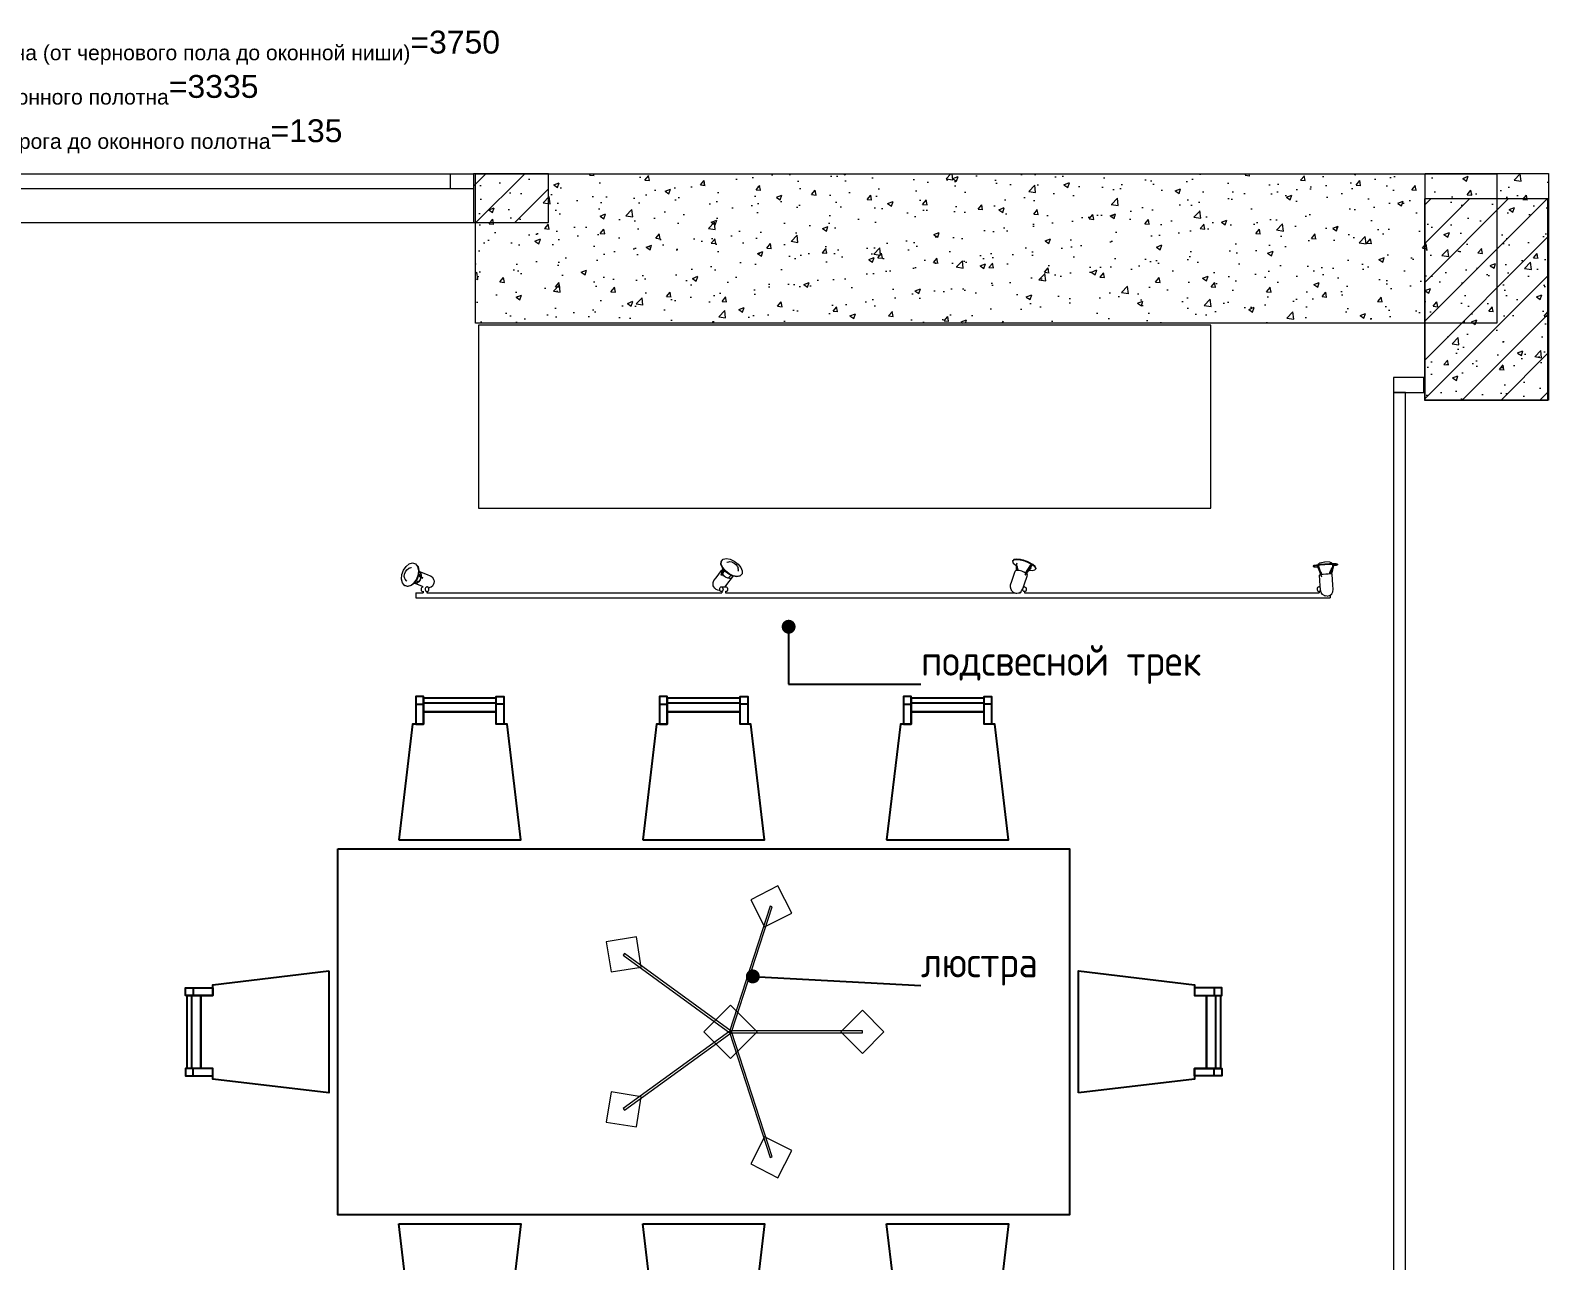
# Model space of a CAD drawing. Header units: millimetres. Extents: x 2336463 to 2579121, y 595385 to 778077.
# Drawn here: x 2381068 to 2386049, y 713875 to 717912 of the extents above; entities that cross this region are included whole.
import ezdxf

# ---------------------------------------------------------------- set-up
doc = ezdxf.new("R2010")
doc.units = ezdxf.units.MM
doc.header["$MEASUREMENT"] = 0
doc.layers.add('1 Планировка', color=7, linetype='Continuous')
doc.layers.add('сит план', color=7, linetype='Continuous')
for name, color, linetype, lineweight in [('1 Планировка_Ном._пера__1', 7, 'Continuous', 13), ('MEP - Электрооборудование.ЭО_Ном._пера__1', 7, 'Continuous', 13), ('MEP - Электрооборудование.ЭО_Ном._пера__101', 252, 'Continuous', 5), ('Двери ARCHICAD_Ном._пера__1', 7, 'Continuous', 13), ('Окна ARCHICAD_Ном._пера__1', 7, 'Continuous', 13), ('сит план_Ном._пера__1', 7, 'Continuous', 13)]:
    doc.layers.add(name, color=color, linetype=linetype, lineweight=lineweight)
for name, color, linetype, lineweight, true_color in [('MEP - Электрооборудование.ЭО_Ном._пера__58', 7, 'Continuous', 5, 0xdf0000), ('Интерьер - Мебель_Ном._пера__62', 7, 'Continuous', 25, 0xaaaaaa), ('сит план_Ном._пера__87', 7, 'Continuous', 20, 0x6a6a6a)]:
    doc.layers.add(name, color=color, linetype=linetype, lineweight=lineweight, true_color=true_color)
doc.styles.add('СГЕНЕРИР_СТИЛЬ_1', font='arial.ttf')
doc.styles.add('СГЕНЕРИР_СТИЛЬ_3', font='isocp.shx')
doc.dimstyles.new('СГЕНЕРИР_СТИЛЬ__11', dxfattribs={"dimtxt": 0.18, "dimasz": 91.2, "dimexe": 0.18, "dimexo": 0.0625, "dimgap": 0, "dimtad": 0, "dimtih": 1, "dimtoh": 1, "dimdec": 4, "dimzin": 0, "dimdsep": 46, "dimcen": 0.09, "dimadec": 0, "dimazin": 0, "dimtfac": 1, "dimtdec": 4, "dimtmove": 0, "dimatfit": 3, "dimldrblk": 'ARROWHEAD_11', "dimfxl": 0, "dimtolj": 1, "dimtzin": 0, "dimarcsym": 0})
pattern_1 = [(45, (2086872.015, 585813.69), (-63.639609, 63.639609), [])]
pattern_2 = [(50, (2086872.01, 585813.69), (-182.18467, 15.939086), [19.05, -209.55]), (355, (2086872.01, 585813.69), (-35.24342, 191.05685), [15.24, -167.64058]), (100.451445, (2086887.2, 585812.36), (146.94125, 175.11775), [16.19001, -178.09024]), (46.1842, (2086872.01, 585864.49), (-271.07904, 42.04233), [28.575, -314.325]), (96.63556, (2086894.6, 585860.98), (237.40413, 247.42612), [24.28502, -267.1356]), (351.18415, (2086872.01, 585864.49), (237.40413, 247.42612), [22.85997, -251.45973]), (21, (2086897.41, 585851.79), (-151.61439, 102.2652), [19.05, -209.55]), (326, (2086897.41, 585851.79), (61.80203, 184.18797), [15.24, -167.64]), (71.451445, (2086910.05, 585843.26), (213.41642, 81.92277), [16.19001, -178.08994]), (37.5, (2086872.015, 585813.686), (3.088603, 84.555039), [0, -165.608, 0, -170.18, 0, -168.275]), (7.5, (2086872.015, 585813.69), (66.819663, 100.180575), [0, -97.028, 0, -161.798, 0, -64.135]), (327.5, (2086815.37, 585813.686), (-135.590595, 5.728744), [0, -63.5, 0, -198.12, 0, -262.89]), (317.5, (2086789.97, 585813.69), (148.12918, 25.42649), [0, -82.55, 0, -131.572, 0, -186.69])]

# ---------------------------------------------------------------- blocks, each defined once
blk = doc.blocks.new('Перекрытие_227', base_point=(2382538.4, 716943.9))
at = {"layer": '1 Планировка_Ном._пера__1', "color": 7, "linetype": 'Continuous', "lineweight": 13, "flags": 128}
blk.add_lwpolyline([(2382538.4, 716943.9), (2382538.4, 716344.2), (2384941.1, 716344.2), (2384941.1, 716943.9)], close=True, dxfattribs=at)
blk = doc.blocks.new('Окно 25_13')
at = {"layer": 'Окна ARCHICAD_Ном._пера__1', "color": 7, "linetype": 'Continuous', "lineweight": 13}
for p, q in [((-827.5, 0), (827.5, 0)), ((-827.5, 0), (-752.5, 0)), ((-827.5, 0), (-827.5, -50)), ((-827.5, 0), (-827.5, -50)), ((-752.5, 0), (-752.5, -50)), ((-752.5, 0), (752.5, 0)), ((752.5, -50), (752.5, 0)), ((752.5, 0), (827.5, 0)), ((827.5, 0), (827.5, -50)), ((827.5, 0), (827.5, -50)), ((-752.5, -50), (-827.5, -50)), ((-827.5, -50), (-827.5, -160)), ((752.5, -50), (-752.5, -50)), ((827.5, -50), (752.5, -50)), ((827.5, -50), (827.5, -160)), ((-827.5, -160), (827.5, -160))]:
    blk.add_line(p, q, dxfattribs=at)
blk = doc.blocks.new('Стена_1072', base_point=(2382768, 717281.3))
at = {"layer": 'сит план_Ном._пера__87', "linetype": 'Continuous', "lineweight": 20, "true_color": 0x6a6a6a}
h = blk.add_hatch(dxfattribs=at)
h.set_pattern_fill('Блоки_Бетонные_Эффективные', color=251, style=0, pattern_type=2)
h.set_pattern_definition(pattern_1)
h.paths.add_polyline_path([(2380799.8, 717441.3), (2380799.8, 717281.3), (2380866.8, 717281.3), (2380866.8, 717441.3)])
h = blk.add_hatch(dxfattribs=at)
h.set_pattern_fill('Блоки_Бетонные_Эффективные', color=251, style=0, pattern_type=2)
h.set_pattern_definition(pattern_1)
h.paths.add_polyline_path([(2382768, 717441.3), (2382521.8, 717441.3), (2382521.8, 717281.3), (2382768, 717281.3)])
at = {"layer": 'сит план_Ном._пера__1', "color": 7, "linetype": 'Continuous', "lineweight": 13}
for p, q in [((2380866.8, 717441.3), (2380866.8, 717391.3)), ((2382521.8, 717441.3), (2382521.8, 717391.3)), ((2380866.8, 717391.3), (2380866.8, 717281.3)), ((2382521.8, 717391.3), (2382521.8, 717281.3))]:
    blk.add_line(p, q, dxfattribs=at)
at = {"layer": 'сит план_Ном._пера__1', "color": 7, "linetype": 'Continuous', "lineweight": 13, "flags": 128}
for points in [[(2380866.8, 717441.3), (2380799.8, 717441.3)], [(2380799.8, 717441.3), (2380799.8, 717281.3)], [(2382768, 717441.3), (2382521.8, 717441.3)], [(2382768, 717281.3), (2382768, 717441.3)], [(2380799.8, 717281.3), (2380866.8, 717281.3)], [(2382521.8, 717281.3), (2382768, 717281.3)]]:
    blk.add_lwpolyline(points, dxfattribs=at)
at = {"layer": 'Окна ARCHICAD_Ном._пера__1', "color": 7, "linetype": 'Continuous', "lineweight": 13, "zscale": 1000}
blk.add_blockref('Окно 25_13', (2381694.3, 717441.3), dxfattribs=at)
blk = doc.blocks.new('Ворота Гаражные Раздвижные Вертикальные 25_2')
at = {"layer": 'Двери ARCHICAD_Ном._пера__1', "color": 7, "linetype": 'Continuous', "lineweight": 13}
for p, q in [((-1707.5, 0), (-1757.5, 0)), ((-1757.5, 0), (-1757.5, -100)), ((1707.5, 0), (-1707.5, 0)), ((-1707.5, 0), (-1707.5, -40)), ((-1707.5, -100), (-1707.5, 0)), ((1707.5, -40), (1707.5, 0)), ((1757.5, 0), (1707.5, 0)), ((1707.5, 0), (1707.5, -100)), ((1757.5, -100), (1757.5, 0)), ((-1757.5, -100), (-1757.5, -20)), ((-1757.5, -100), (-1757.5, -20)), ((-1707.5, -40), (1707.5, -40)), ((1757.5, -100), (1757.5, -20)), ((1757.5, -100), (1757.5, -20)), ((-1757.5, -100), (-1707.5, -100)), ((1707.5, -100), (1757.5, -100))]:
    blk.add_line(p, q, dxfattribs=at)
blk = doc.blocks.new('Стена_1150', base_point=(2385639.4, 713257.9))
at = {"layer": 'сит план_Ном._пера__1', "color": 7, "linetype": 'Continuous', "lineweight": 13}
for p, q in [((2385639.4, 716772.9), (2385559.4, 716772.9)), ((2385639.4, 713257.9), (2385559.4, 713257.9))]:
    blk.add_line(p, q, dxfattribs=at)
at = {"layer": 'Двери ARCHICAD_Ном._пера__1', "color": 7, "linetype": 'Continuous', "lineweight": 13, "zscale": 1000, "rotation": 90}
blk.add_blockref('Ворота Гаражные Раздвижные Вертикальные 25_2', (2385539.4, 715015.4), dxfattribs=at)
blk = doc.blocks.new('Стена_1151', base_point=(2386046.3, 716698.8))
at = {"layer": 'сит план_Ном._пера__87', "linetype": 'Continuous', "lineweight": 20, "true_color": 0x6a6a6a}
h = blk.add_hatch(dxfattribs=at)
h.set_pattern_fill('Блоки_Бетонные_Эффективные', color=251, style=0, pattern_type=2)
h.set_pattern_definition(pattern_1)
h.paths.add_polyline_path([(2386046.3, 716698.8), (2386046.3, 717358.8), (2385641.3, 717358.8), (2385641.3, 716698.8)])
at = {"layer": 'сит план_Ном._пера__1', "color": 7, "linetype": 'Continuous', "lineweight": 13, "flags": 128}
for points in [[(2386046.3, 717358.8), (2385641.3, 717358.8)], [(2385641.3, 717358.8), (2385641.3, 716698.8)], [(2386046.3, 716698.8), (2386046.3, 717358.8)], [(2385641.3, 716698.8), (2386046.3, 716698.8)]]:
    blk.add_lwpolyline(points, dxfattribs=at)
blk = doc.blocks.new('Обеденная Группа с Прямоугольным Столом 25')
at = {"layer": 'Интерьер - Мебель_Ном._пера__62', "color": 253, "linetype": 'Continuous', "lineweight": 25, "true_color": 0xaaaaaa}
for p, q in [((-944.7, 1075), (-919.7, 1075)), ((-919.7, 1080), (-680.3, 1080)), ((-655.3, 1075), (-680.3, 1075)), ((-144.7, 1075), (-119.7, 1075)), ((-119.7, 1080), (119.7, 1080)), ((144.7, 1075), (119.7, 1075)), ((655.3, 1075), (680.3, 1075)), ((680.3, 1080), (919.7, 1080)), ((944.7, 1075), (919.7, 1075)), ((-1680, -119.7), (-1680, 119.7)), ((-1675, 144.7), (-1675, 119.7)), ((1675, 144.7), (1675, 119.7)), ((1680, 119.7), (1680, -119.7)), ((-1675, -144.7), (-1675, -119.7)), ((1675, -144.7), (1675, -119.7)), ((-944.7, -1075), (-919.7, -1075)), ((-919.7, -1080), (-680.3, -1080)), ((-655.3, -1075), (-680.3, -1075)), ((-144.7, -1075), (-119.7, -1075)), ((-119.7, -1080), (119.7, -1080)), ((144.7, -1075), (119.7, -1075)), ((655.3, -1075), (680.3, -1075)), ((680.3, -1080), (919.7, -1080)), ((944.7, -1075), (919.7, -1075))]:
    blk.add_line(p, q, dxfattribs=at)
at = {"layer": 'Интерьер - Мебель_Ном._пера__62', "color": 253, "linetype": 'Continuous', "lineweight": 25, "true_color": 0xaaaaaa, "flags": 128}
for points in [[(-944.7, 1010), (-919.7, 1010), (-919.7, 1100), (-944.7, 1100)], [(-655.3, 1010), (-680.3, 1010), (-680.3, 1100), (-655.3, 1100)], [(-144.7, 1010), (-119.7, 1010), (-119.7, 1100), (-144.7, 1100)], [(144.7, 1010), (119.7, 1010), (119.7, 1100), (144.7, 1100)], [(655.3, 1010), (680.3, 1010), (680.3, 1100), (655.3, 1100)], [(944.7, 1010), (919.7, 1010), (919.7, 1100), (944.7, 1100)], [(-1000, 630), (-600, 630), (-645.2, 1010), (-680.3, 1010), (-680.3, 1050), (-919.7, 1050), (-919.7, 1010), (-954.8, 1010)], [(-919.7, 1050), (-680.3, 1050), (-680.3, 1095), (-919.7, 1095)], [(-200, 630), (200, 630), (154.8, 1010), (119.7, 1010), (119.7, 1050), (-119.7, 1050), (-119.7, 1010), (-154.8, 1010)], [(-119.7, 1050), (119.7, 1050), (119.7, 1095), (-119.7, 1095)], [(600, 630), (1000, 630), (954.8, 1010), (919.7, 1010), (919.7, 1050), (680.3, 1050), (680.3, 1010), (645.2, 1010)], [(680.3, 1050), (919.7, 1050), (919.7, 1095), (680.3, 1095)], [(-1200, -600), (1200, -600), (1200, 600), (-1200, 600)], [(-1230, -200), (-1230, 200), (-1610, 154.8), (-1610, 119.7), (-1650, 119.7), (-1650, -119.7), (-1610, -119.7), (-1610, -154.8)], [(1230, 200), (1230, -200), (1610, -154.8), (1610, -119.7), (1650, -119.7), (1650, 119.7), (1610, 119.7), (1610, 154.8)], [(-1610, 144.7), (-1610, 119.7), (-1700, 119.7), (-1700, 144.7)], [(-1650, -119.7), (-1650, 119.7), (-1695, 119.7), (-1695, -119.7)], [(1610, 144.7), (1610, 119.7), (1700, 119.7), (1700, 144.7)], [(1650, 119.7), (1650, -119.7), (1695, -119.7), (1695, 119.7)], [(-1610, -144.7), (-1610, -119.7), (-1700, -119.7), (-1700, -144.7)], [(1610, -144.7), (1610, -119.7), (1700, -119.7), (1700, -144.7)], [(-1000, -630), (-600, -630), (-645.2, -1010), (-680.3, -1010), (-680.3, -1050), (-919.7, -1050), (-919.7, -1010), (-954.8, -1010)], [(-200, -630), (200, -630), (154.8, -1010), (119.7, -1010), (119.7, -1050), (-119.7, -1050), (-119.7, -1010), (-154.8, -1010)], [(600, -630), (1000, -630), (954.8, -1010), (919.7, -1010), (919.7, -1050), (680.3, -1050), (680.3, -1010), (645.2, -1010)], [(-944.7, -1010), (-919.7, -1010), (-919.7, -1100), (-944.7, -1100)], [(-655.3, -1010), (-680.3, -1010), (-680.3, -1100), (-655.3, -1100)], [(-144.7, -1010), (-119.7, -1010), (-119.7, -1100), (-144.7, -1100)], [(144.7, -1010), (119.7, -1010), (119.7, -1100), (144.7, -1100)], [(655.3, -1010), (680.3, -1010), (680.3, -1100), (655.3, -1100)], [(944.7, -1010), (919.7, -1010), (919.7, -1100), (944.7, -1100)], [(-919.7, -1050), (-680.3, -1050), (-680.3, -1095), (-919.7, -1095)], [(-119.7, -1050), (119.7, -1050), (119.7, -1095), (-119.7, -1095)], [(680.3, -1050), (919.7, -1050), (919.7, -1095), (680.3, -1095)]]:
    blk.add_lwpolyline(points, close=True, dxfattribs=at)
blk = doc.blocks.new('Набор Источников Света Настенный 25')
at = {"layer": 'MEP - Электрооборудование.ЭО_Ном._пера__58', "color": 12, "linetype": 'Continuous', "lineweight": 5, "true_color": 0xdf0000}
for p, q in [((1500, 0), (-1500, 0)), ((1500, -8), (1500, 0)), ((-1508.7, -19.6), (-1509.8, -27.7)), ((-1509.8, -27.7), (-1508.8, -41.6)), ((-1508.8, -41.6), (-1506.4, -77.3)), ((-1504.6, -12.5), (-1508.7, -19.6)), ((-1498.2, -7.5), (-1504.6, -12.5)), ((-1500, -8), (-1500, 0)), ((-1500, -8.9), (-1500, -8)), ((-1497.6, -7.2), (-1498.2, -7.5)), ((-1490.2, -5.3), (-1497.6, -7.2)), ((-1490.2, -5.3), (-1482.8, -6.2)), ((-1482.1, -6.4), (-1482.8, -6.2)), ((-1482.1, -6.4), (-1475, -10.4)), ((-1475, -10.4), (-1470, -16.9)), ((-1470, -16.9), (-1467.9, -24.8)), ((-1467.1, -22.9), (-1467.9, -25.1)), ((-1467.9, -24.8), (-1466.9, -38.7)), ((-1467.4, -32.3), (-1466.3, -34.2)), ((-1465.4, -20.9), (-1467.1, -22.9)), ((-1467.1, -36), (-1462.2, -36)), ((-1466.9, -38.7), (-1464.5, -74.4)), ((-1466.3, -34.2), (-1464.4, -35.7)), ((-1466, -20), (-1463.3, -20)), ((-1463.3, -20), (-1465.4, -20.9)), ((-1464.4, -35.7), (-1462.2, -36)), ((-496.4, -16), (-1463.6, -16)), ((-1463.6, -20), (-1463.6, -16)), ((-1461.2, -20.3), (-1463.3, -20)), ((-1462.2, -36), (-1460.2, -35.1)), ((-1459.3, -21.8), (-1461.2, -20.3)), ((-1460.2, -35.1), (-1458.5, -33.1)), ((-1457.9, -24.2), (-1459.3, -21.8)), ((-1458.5, -33.1), (-1457.5, -30.3)), ((-1457.3, -27.2), (-1457.9, -24.2)), ((-1457.5, -30.3), (-1457.3, -27.2)), ((-495.6, -41.9), (-506.7, -74.2)), ((-502.7, -27.6), (-502.1, -24.5)), ((-502.4, -30.6), (-502.7, -27.6)), ((-501.3, -33.3), (-502.4, -30.6)), ((-502.1, -24.5), (-500.8, -22)), ((-499.5, -35.2), (-501.3, -33.3)), ((-500.8, -22), (-498.9, -20.4)), ((-497.3, -36), (-499.5, -35.2)), ((-498.9, -20.4), (-496.7, -20)), ((-495.1, -35.6), (-497.3, -36)), ((-497.3, -36), (-493.6, -36)), ((-496.7, -20), (-494.5, -20.8)), ((-496.7, -20), (-494.1, -20)), ((-496.4, -20), (-496.4, -16)), ((-491.3, -29.3), (-495.6, -41.9)), ((-493.2, -34), (-495.1, -35.6)), ((-494.5, -20.8), (-492.7, -22.7)), ((-492.3, -32.4), (-493.2, -34)), ((-492.7, -22.7), (-491.6, -25.4)), ((-491.6, -25.4), (-491.3, -28.4)), ((-491.3, -28.4), (-491.6, -30.4)), ((-487.2, -22.5), (-491.3, -29.3)), ((-485.6, -20.7), (-487.2, -22.5)), ((-479.5, -16.4), (-485.6, -20.7)), ((-477.5, -16), (-483.6, -16)), ((-483.6, -19.3), (-483.6, -16)), ((-472.2, -15), (-479.5, -16.4)), ((-470.5, -14.7), (-472.2, -15)), ((-467.9, -15), (-470.5, -14.7)), ((-465, -15.8), (-467.9, -15)), ((-462.1, -16.9), (-465, -15.8)), ((483.6, -16), (-464.4, -16)), ((-459.7, -18.2), (-462.1, -16.9)), ((-458.1, -19.6), (-459.7, -18.2)), ((-458.1, -19.6), (-453.5, -24.8)), ((-451.4, -42.1), (-455.7, -54.8)), ((-452.6, -26.9), (-453.5, -24.8)), ((-452.6, -26.9), (-450.4, -34.4)), ((-450.4, -34.4), (-451.4, -42.1)), ((479.5, -43.4), (461.6, -67.2)), ((477.2, -27.5), (477.7, -24.5)), ((477.5, -30.6), (477.2, -27.5)), ((478.6, -33.3), (477.5, -30.6)), ((477.7, -24.5), (479, -22)), ((480.2, -35.2), (478.6, -33.3)), ((479, -22), (480.8, -20.4)), ((485.1, -36), (479.5, -43.4)), ((482.3, -36), (480.2, -35.2)), ((480.8, -20.4), (482.9, -20)), ((497.1, -36), (482.3, -36)), ((483.6, -20), (482.9, -20)), ((483.6, -21.4), (483.6, -16)), ((492.1, -27.5), (492.6, -24.5)), ((492.4, -30.6), (492.1, -27.5)), ((493.4, -33.3), (492.4, -30.6)), ((492.6, -24.5), (493.9, -22)), ((495.1, -35.2), (493.4, -33.3)), ((493.9, -22), (495.7, -20.4)), ((497.7, -20), (495, -20)), ((497.1, -36), (495.1, -35.2)), ((495.7, -20.4), (497.7, -20)), ((1463.6, -16), (496.4, -16)), ((496.4, -20), (496.4, -16)), ((499.2, -35.6), (497.1, -36)), ((497.7, -20), (499.8, -20.8)), ((501, -34), (499.2, -35.6)), ((499.8, -20.8), (501.4, -22.7)), ((502.3, -31.5), (501, -34)), ((501.4, -22.7), (502.5, -25.4)), ((505, -24.2), (502.2, -24.8)), ((502.8, -28.5), (502.3, -31.5)), ((502.5, -25.4), (502.8, -28.5)), ((505, -24.2), (509.7, -25)), ((509.7, -25), (514.7, -27.4)), ((515.6, -28), (514.7, -27.4)), ((515.6, -28), (518, -29.9)), ((518, -29.9), (519.3, -31)), ((519.3, -31), (522.6, -35.3)), ((522.6, -35.3), (524.3, -39.5)), ((524.3, -39.5), (524.8, -45.3)), ((524.8, -45.3), (524.5, -50)), ((1440.2, -53.7), (1440.7, -48.3)), ((1440.7, -48.3), (1442.6, -42.8)), ((1442.6, -42.8), (1445.8, -38.2)), ((1445.8, -38.2), (1449.7, -35.1)), ((1449.7, -35.1), (1454.3, -33.1)), ((1454.3, -33.1), (1458.2, -32)), ((1457.6, -25.7), (1457.4, -28.8)), ((1457.4, -28.8), (1458.1, -31.8)), ((1458.7, -23), (1457.6, -25.7)), ((1458.1, -31.8), (1459.6, -34.2)), ((1460.5, -21), (1458.7, -23)), ((1459.6, -34.2), (1461.6, -35.7)), ((1462.7, -20), (1460.5, -21)), ((1461.6, -35.7), (1463.9, -36)), ((1465, -20.3), (1462.7, -20)), ((1465.2, -20), (1462.7, -20)), ((1463.6, -20), (1463.6, -16)), ((1463.9, -36), (1466.1, -35)), ((1465.6, -36), (1463.9, -36)), ((1467, -21.8), (1465, -20.3)), ((1466.1, -35), (1467.9, -33)), ((1468.5, -24.2), (1467, -21.8)), ((1467.9, -33), (1469, -30.3)), ((1469.2, -27.2), (1468.5, -24.2)), ((1469, -30.3), (1469.2, -27.2)), ((1477.3, -36), (1475.6, -36)), ((1475.7, -36), (1480.6, -37.9)), ((1500, -16), (1476.4, -16)), ((1476.4, -21.6), (1476.4, -16)), ((1478.4, -20.3), (1476.4, -20.1)), ((1477.3, -36), (1479.5, -35)), ((1480.4, -21.8), (1478.4, -20.3)), ((1479.5, -35), (1481.3, -33)), ((1481.9, -24.2), (1480.4, -21.8)), ((1480.6, -37.9), (1505.1, -47.8)), ((1481.3, -33), (1482.4, -30.3)), ((1482.6, -27.2), (1481.9, -24.2)), ((1482.4, -30.3), (1482.6, -27.2)), ((1489.9, -52.5), (1495.4, -48.2)), ((1490.2, -53.3), (1495.5, -49.1)), ((1495.4, -48.2), (1501.1, -46.6)), ((1495.5, -49.1), (1500.9, -47.7)), ((1496.1, -60.5), (1504.7, -48.1)), ((1497.6, -61.1), (1506.1, -48.7)), ((1500, -11.1), (1500, -8)), ((1500, -13.7), (1500, -11.1)), ((1500, -15.4), (1500, -13.7)), ((1500, -16), (1500, -15.4)), ((1500.9, -47.7), (1504.3, -48.7)), ((1501.1, -46.6), (1505, -47.8)), ((1504.7, -48.1), (1515.2, -39.8)), ((1506.1, -48.7), (1516.7, -40.4)), ((1515.2, -39.8), (1526.1, -36.9)), ((1516.7, -40.4), (1527.6, -37.4)), ((1526.1, -36.9), (1535.7, -39.8)), ((1527.6, -37.4), (1537.2, -40.4)), ((1537.2, -40.4), (1535.7, -39.8)), ((1537.2, -40.4), (1544, -48.7)), ((1544, -48.7), (1547.1, -61.1)), ((-1510.5, -105.4), (-1504, -77.8)), ((-1507.4, -99.5), (-1508.3, -103.2)), ((-1504.2, -94.8), (-1507.4, -99.5)), ((-1506.4, -77.3), (-1506.4, -77.4)), ((-1506.4, -77.4), (-1504.6, -77.8)), ((-1501.4, -77.9), (-1505.3, -96.4)), ((-1504.6, -77.8), (-1499.9, -78)), ((-1500.7, -77.9), (-1504.3, -95)), ((-1498.5, -83.2), (-1504.2, -94.8)), ((-1499.9, -78), (-1493, -77.8)), ((-1498.2, -77.9), (-1498.5, -83.2)), ((-1493, -77.8), (-1485, -77.4)), ((-1485, -77.4), (-1477, -76.7)), ((-1477, -76.7), (-1471.1, -76)), ((-1472.6, -76.2), (-1471.5, -81.3)), ((-1457.8, -105.4), (-1471.7, -68.2)), ((-1471.5, -81.3), (-1467.3, -87.7)), ((-1471.3, -76), (-1461.1, -105.4)), ((-1457.1, -105.3), (-1470.8, -68.6)), ((-1468.2, -75.5), (-1465.9, -75.1)), ((-1465.9, -75.1), (-1464.5, -74.5)), ((-1464.5, -74.4), (-1464.5, -74.5)), ((-534.5, -96.8), (-533.9, -95)), ((-534.5, -96.8), (-532.2, -102.4)), ((-530.4, -91.2), (-533.9, -95)), ((-533.9, -95), (-531.6, -100.6)), ((-521.7, -89.9), (-530.4, -91.2)), ((-513.3, -90.8), (-521.7, -89.9)), ((-521.4, -107.2), (-499.2, -74)), ((-520.8, -107.7), (-498.3, -74)), ((-518.1, -96.3), (-519.2, -99.7)), ((-516, -93.3), (-518.1, -96.3)), ((-500.5, -81.2), (-517.6, -107.7)), ((-513.9, -91.1), (-516, -93.3)), ((-509.5, -88.6), (-513.9, -91.1)), ((-508.2, -87.5), (-509.5, -88.6)), ((-506.7, -74.2), (-505.5, -77.2)), ((-506.7, -74.2), (-506.7, -74.2)), ((-505.5, -77.2), (-502.8, -79.5)), ((-500.7, -81.1), (-495.2, -84.2)), ((-495.2, -84.2), (-487.6, -87.1)), ((-487.6, -87.1), (-479.9, -89.1)), ((-479.9, -89.1), (-473.3, -89.8)), ((-475.7, -89.5), (-475.9, -90.5)), ((-475.9, -90.5), (-473.3, -102.7)), ((-472.8, -89.7), (-473.4, -102.1)), ((-473.3, -89.8), (-468.7, -89.1)), ((-472.2, -89.6), (-472.8, -103.8)), ((-469.8, -107.7), (-469.4, -89.2)), ((-468.7, -89.1), (-466.8, -87.1)), ((-455.7, -54.8), (-466.8, -87)), ((-466.8, -87), (-466.8, -87.1)), ((429.2, -87.9), (429.9, -78.2)), ((433.8, -99.3), (429.2, -87.9)), ((429.9, -78.2), (435.7, -71.7)), ((429.9, -78.2), (430.9, -76.9)), ((430.9, -76.9), (436.7, -70.4)), ((442.9, -110.7), (433.8, -99.3)), ((435.7, -71.7), (445.7, -69.5)), ((436.7, -70.4), (446.7, -68.1)), ((442.5, -94), (442.9, -88.4)), ((442.5, -94), (442.8, -96.9)), ((445.2, -102.9), (442.8, -96.9)), ((443.4, -86.7), (442.9, -88.4)), ((445.7, -69.5), (458.4, -71.7)), ((446.7, -68.1), (459.4, -70.4)), ((458.4, -71.7), (471.9, -78.2)), ((459.4, -70.4), (472.9, -76.9)), ((461.3, -71.3), (461.6, -67.3)), ((461.6, -67.3), (464.6, -63.9)), ((461.6, -67.2), (461.6, -67.3)), ((462.2, -71.7), (462.5, -67.8)), ((462.5, -67.8), (465.4, -64.6)), ((464.6, -63.9), (469.9, -62.7)), ((465.4, -64.6), (470.4, -63.5)), ((466.7, -73.3), (465.9, -73.5)), ((475.7, -64.4), (466.7, -73.3)), ((469.9, -62.7), (476.6, -63.9)), ((470.4, -63.5), (476.7, -64.6)), ((471.9, -78.2), (484.2, -87.9)), ((472.9, -76.9), (485.2, -86.6)), ((476.6, -63.9), (483.7, -67.3)), ((476.7, -64.6), (483.5, -67.8)), ((483.5, -67.8), (489.6, -72.7)), ((483.7, -67.3), (490.1, -72.4)), ((484.2, -87.9), (493.2, -99.3)), ((485.2, -86.6), (494.2, -98)), ((493.8, -77.9), (487.6, -89.4)), ((487.7, -86.5), (487.6, -89.7)), ((489.6, -72.7), (494.1, -78.4)), ((494.5, -78.4), (489.9, -92.6)), ((490.1, -72.4), (494.9, -78.4)), ((492.3, -95.6), (498.5, -73.5)), ((492.8, -96.2), (499.1, -73.9)), ((493.2, -99.3), (497.8, -110.7)), ((493.9, -92.8), (493.7, -92.9)), ((496.9, -89.4), (493.9, -92.8)), ((494.1, -78.4), (494.3, -79)), ((494.2, -98), (498.8, -109.4)), ((496, -88.9), (494.3, -90.8)), ((496.4, -84.1), (496, -88.9)), ((496.3, -83.9), (496.4, -84.1)), ((496.6, -82.7), (497.3, -84.4)), ((514.8, -65.6), (496.9, -89.4)), ((497.3, -84.4), (496.9, -89.4)), ((496.9, -89.4), (496.9, -89.4)), ((521.8, -56.2), (514.8, -65.6)), ((524.5, -50), (521.8, -56.2)), ((1441.3, -58.3), (1440.2, -53.7)), ((1441.3, -58.3), (1443.4, -63.4)), ((1446.7, -67.4), (1443.4, -63.4)), ((1446.7, -67.4), (1451.7, -71.1)), ((1451.7, -71.1), (1461.6, -75.1)), ((1461.6, -75.1), (1487.1, -85.3)), ((1491, -74.8), (1476.9, -65.5)), ((1491.3, -73.9), (1477.4, -64.7)), ((1482, -74.5), (1482.4, -69.1)), ((1483.6, -81), (1482, -74.5)), ((1482.6, -66.8), (1485.4, -59.1)), ((1482.7, -74.1), (1483.1, -69.6)), ((1484.2, -80.3), (1482.7, -74.1)), ((1482.8, -73.1), (1490.6, -77.9)), ((1482.9, -66.8), (1491.9, -72.4)), ((1483.3, -66.8), (1485.9, -59.5)), ((1483.3, -67), (1483.3, -66.8)), ((1487.2, -85.4), (1483.6, -81)), ((1487.6, -84.4), (1484.2, -80.3)), ((1485.4, -59.1), (1489.9, -52.5)), ((1485.9, -59.5), (1490.2, -53.3)), ((1487.1, -85.3), (1487.2, -85.4)), ((1490, -86.2), (1487.2, -85.4)), ((1490, -85.2), (1487.6, -84.4)), ((1489.7, -89.9), (1490.9, -75.2)), ((1492.7, -102.3), (1489.7, -89.9)), ((1490.9, -52.7), (1500.1, -54.8)), ((1490.9, -75.2), (1496.1, -60.5)), ((1491.1, -90.4), (1492.3, -75.8)), ((1494.1, -102.9), (1491.1, -90.4)), ((1492.3, -75.8), (1497.6, -61.1)), ((1514, -98.7), (1515.6, -98.8)), ((1522, -97.1), (1515.6, -98.8)), ((1522, -97.1), (1524.2, -96)), ((1529.7, -91.6), (1524.2, -96)), ((1534.2, -85), (1529.7, -91.6)), ((1529.9, -54.6), (1531.1, -55.7)), ((1531.1, -55.7), (1535.1, -60.5)), ((1540.6, -90.4), (1532, -102.9)), ((1537, -77.3), (1534.2, -85)), ((1535.1, -60.5), (1536, -63)), ((1536, -63), (1537.7, -69.6)), ((1537.7, -69.6), (1537, -77.3)), ((1545.9, -75.8), (1540.6, -90.4)), ((1547.1, -61.1), (1545.9, -75.8)), ((-1520.7, -106.8), (-1523.4, -108)), ((-1523.4, -108), (-1520, -108.9)), ((-1523.2, -110), (-1523.4, -108)), ((-1523.2, -110), (-1519.8, -110.9)), ((-1512.3, -105.3), (-1520.7, -106.8)), ((-1520, -108.9), (-1511, -109.2)), ((-1519.8, -110.9), (-1510.9, -111.2)), ((-1510.4, -105), (-1512.3, -105.3)), ((-1511, -109.2), (-1497.9, -108.9)), ((-1510.9, -111.2), (-1497.7, -110.9)), ((-1508, -105.4), (-1510.5, -105.4)), ((-1508.3, -103.2), (-1507.9, -107)), ((-1506.4, -111.1), (-1504, -114.1)), ((-1504, -114.1), (-1500.5, -116.2)), ((-1500.5, -116.2), (-1499, -116.6)), ((-1499, -116.6), (-1482.6, -117.7)), ((-1497.9, -108.9), (-1482.5, -108)), ((-1497.7, -110.9), (-1482.4, -110)), ((-1466.3, -114.3), (-1482.6, -117.7)), ((-1482.5, -108), (-1467.3, -106.8)), ((-1482.4, -110), (-1467.2, -108.7)), ((-1467.3, -106.8), (-1454.6, -105.3)), ((-1467.2, -108.7), (-1454.5, -107.3)), ((-1466.3, -114.3), (-1465.1, -113.8)), ((-1462, -111.2), (-1465.1, -113.8)), ((-1460, -107.9), (-1462, -111.2)), ((-1461.1, -105.4), (-1457.8, -105.4)), ((-1455.9, -101.4), (-1458.6, -101.4)), ((-1457.1, -105.3), (-1457.8, -105.4)), ((-1447, -101.7), (-1455.9, -101.4)), ((-1454.6, -105.3), (-1446.3, -103.8)), ((-1454.5, -107.3), (-1446.1, -105.8)), ((-1443.6, -102.5), (-1447, -101.7)), ((-1446.3, -103.8), (-1443.6, -102.5)), ((-1446.1, -105.8), (-1443.4, -104.5)), ((-1443.4, -104.5), (-1443.6, -102.5)), ((-532.2, -102.4), (-524.5, -109)), ((-531.6, -100.6), (-523.9, -107.2)), ((-524.5, -109), (-512.5, -115.7)), ((-523.9, -107.2), (-511.9, -113.9)), ((-521.4, -107.2), (-520.8, -107.7)), ((-517.6, -107.7), (-520.8, -107.7)), ((-512.5, -115.7), (-498.1, -121.3)), ((-511.9, -113.9), (-497.5, -119.5)), ((-510.8, -116.4), (-506.1, -119)), ((-506.1, -119), (-499.6, -121.5)), ((-499.6, -121.5), (-493.1, -123.2)), ((-498.1, -121.3), (-483.4, -125.1)), ((-497.5, -119.5), (-482.8, -123.3)), ((-493.1, -123.2), (-489.4, -123.6)), ((-483.4, -125.1), (-470.8, -126.4)), ((-482.8, -123.3), (-470.2, -124.6)), ((-473.3, -102.7), (-471.3, -107.7)), ((-471.4, -111.4), (-472.7, -114.7)), ((-471.3, -107.7), (-471.4, -111.4)), ((-471.3, -107.7), (-469.8, -107.7)), ((-470.8, -126.4), (-462, -125.1)), ((-470.2, -124.6), (-461.4, -123.3)), ((-468, -107.2), (-469.7, -106.3)), ((-460.2, -113.9), (-468, -107.2)), ((-462, -125.1), (-458.6, -121.3)), ((-461.4, -123.3), (-457.9, -119.5)), ((-457.9, -119.5), (-460.2, -113.9)), ((-458.6, -121.3), (-457.9, -119.5)), ((455.1, -120.4), (442.9, -110.7)), ((450, -108.9), (445.2, -102.9)), ((450, -108.9), (450.5, -109.6)), ((455.9, -113.9), (450.5, -109.6)), ((468.6, -126.9), (455.1, -120.4)), ((461.9, -116.7), (455.9, -113.9)), ((463.5, -117.4), (461.9, -116.7)), ((470.2, -118.6), (463.5, -117.4)), ((481.3, -129.2), (468.6, -126.9)), ((472.9, -118.1), (470.2, -118.6)), ((478.8, -116.8), (472.9, -118.1)), ((480.2, -115.8), (478.8, -116.8)), ((491.4, -126.9), (481.3, -129.2)), ((497.1, -120.4), (491.4, -126.9)), ((497.8, -110.7), (497.1, -120.4)), ((497.1, -120.4), (498.1, -119.1)), ((498.8, -109.4), (498.1, -119.1)), ((1499.6, -110.6), (1492.7, -102.3)), ((1501, -111.2), (1494.1, -102.9)), ((1501, -111.2), (1499.6, -110.6)), ((1510.6, -114.1), (1501, -111.2)), ((1521.5, -111.2), (1510.6, -114.1)), ((1532, -102.9), (1521.5, -111.2))]:
    blk.add_line(p, q, dxfattribs=at)
blk = doc.blocks.new('Люстра 25')
at = {"layer": 'MEP - Электрооборудование.ЭО_Ном._пера__58', "color": 12, "linetype": 'Continuous', "lineweight": 5, "true_color": 0xdf0000}
for p, q in [((-295.9, 407.3), (-311.6, 308.5)), ((-197.2, 391.7), (-295.9, 407.3)), ((295.9, 407.3), (197.2, 391.7)), ((311.6, 308.5), (295.9, 407.3)), ((-251.6, 352.1), (-257.2, 348.1)), ((2.8, 2), (-251.6, 352.1)), ((-212.8, 292.9), (-197.2, 391.7)), ((251.6, 352.1), (-2.8, 2)), ((197.2, 391.7), (212.8, 292.9)), ((257.2, 348.1), (251.6, 352.1)), ((-311.6, 308.5), (-212.8, 292.9)), ((-257.2, 348.1), (-2.8, -2)), ((2.8, -2), (257.2, 348.1)), ((212.8, 292.9), (311.6, 308.5)), ((0, 87.8), (-87.8, 0)), ((87.8, 0), (0, 87.8)), ((-1.1, 3.3), (-412.6, -130.5)), ((-87.8, 0), (0, -87.8)), ((3.4, 0), (-3.4, 0)), ((-3.4, 0), (-3.4, -432.8)), ((-2.8, -2), (2.8, 2)), ((-2.8, 2), (2.8, -2)), ((1.1, -3.3), (-1.1, 3.3)), ((1.1, 3.3), (-1.1, -3.3)), ((0, -87.8), (87.8, 0)), ((412.6, -130.5), (1.1, 3.3)), ((-410.5, -137), (1.1, -3.3)), ((-1.1, -3.3), (410.5, -137)), ((3.4, -432.8), (3.4, 0)), ((-433.4, -66.5), (-478.8, -155.6)), ((-344.3, -111.9), (-433.4, -66.5)), ((433.4, -66.5), (344.3, -111.9)), ((478.8, -155.6), (433.4, -66.5)), ((-412.6, -130.5), (-410.5, -137)), ((-389.7, -201), (-344.3, -111.9)), ((344.3, -111.9), (389.7, -201)), ((410.5, -137), (412.6, -130.5)), ((-478.8, -155.6), (-389.7, -201)), ((389.7, -201), (478.8, -155.6)), ((0, -362), (-70.7, -432.8)), ((70.7, -432.8), (0, -362)), ((-70.7, -432.8), (0, -503.5)), ((-3.4, -432.8), (3.4, -432.8)), ((0, -503.5), (70.7, -432.8))]:
    blk.add_line(p, q, dxfattribs=at)
blk = doc.blocks.new('ARROWHEAD_11')
at = {"color": 0, "linetype": 'Continuous', "lineweight": 0}
blk.add_line((0, 0), (-1, 0), dxfattribs=at)
at = {"color": 0, "linetype": 'Continuous', "lineweight": 0, "const_width": 0.25, "flags": 128}
blk.add_lwpolyline([(-0.125, 0, 1), (0.125, 0, 1)], format="xyb", close=True, dxfattribs=at)

msp = doc.modelspace()

# ---------------------------------------------------------------- hatches: boundary and pattern name
at = {"layer": 'сит план_Ном._пера__1', "linetype": 'Continuous', "lineweight": 13}
h = msp.add_hatch(dxfattribs=at)
h.set_pattern_fill('AR_CONC', style=0, pattern_type=2)
h.set_pattern_definition(pattern_2)
h.paths.add_polyline_path([(2385879.2, 716951.3), (2382527.8, 716951.3), (2382527.8, 717441.3), (2385879.2, 717441.3)])
h = msp.add_hatch(dxfattribs=at)
h.set_pattern_fill('AR_CONC', style=0, pattern_type=2)
h.set_pattern_definition(pattern_2)
h.paths.add_polyline_path([(2386048.9, 716698.8), (2385643.9, 716698.8), (2385643.9, 717441.9), (2386048.9, 717441.9)])

# ---------------------------------------------------------------- linework, layer by layer
at = {"layer": 'MEP - Электрооборудование.ЭО_Ном._пера__58', "color": 12, "linetype": 'Continuous', "lineweight": 5, "true_color": 0xdf0000}
msp.add_line((2382332.5, 716050), (2385332.5, 716050), dxfattribs=at)
at = {"layer": 'сит план_Ном._пера__1', "color": 7, "linetype": 'Continuous', "lineweight": 13, "flags": 128}
for points in [[(2385879.2, 716951.3), (2382527.8, 716951.3), (2382527.8, 717441.3), (2385879.2, 717441.3)], [(2386048.9, 716698.8), (2385643.9, 716698.8), (2385643.9, 717441.9), (2386048.9, 717441.9)]]:
    msp.add_lwpolyline(points, close=True, dxfattribs=at)

# ---------------------------------------------------------------- block references
at = {"layer": '1 Планировка', "color": 7, "linetype": 'Continuous', "lineweight": 13}
msp.add_blockref('Перекрытие_227', (2382538.4, 716943.9), dxfattribs=at)
at = {"layer": 'MEP - Электрооборудование.ЭО_Ном._пера__58', "color": 12, "linetype": 'Continuous', "lineweight": 5, "true_color": 0xdf0000, "zscale": 1000}
for name, p, rotation in [('Набор Источников Света Настенный 25', (2383832.5, 716050), 180), ('Люстра 25', (2383364.7, 714625.7), 90)]:
    msp.add_blockref(name, p, dxfattribs=dict(at, rotation=rotation))
at = {"layer": 'Интерьер - Мебель_Ном._пера__62', "color": 253, "linetype": 'Continuous', "lineweight": 25, "true_color": 0xaaaaaa, "xscale": -1, "zscale": 1000, "rotation": 180}
msp.add_blockref('Обеденная Группа с Прямоугольным Столом 25', (2383276.9, 714625.7), dxfattribs=at)
at = {"layer": 'сит план', "color": 7, "lineweight": 13}
for name, p in [('Стена_1072', (2382768, 717281.3)), ('Стена_1151', (2386046.3, 716698.8)), ('Стена_1150', (2385639.4, 713257.9))]:
    msp.add_blockref(name, p, dxfattribs=at)

# ---------------------------------------------------------------- texts
at = {"layer": 'MEP - Электрооборудование.ЭО_Ном._пера__1', "color": 7, "linetype": 'Continuous', "lineweight": 13, "char_height": 100, "attachment_point": 7, "style": 'СГЕНЕРИР_СТИЛЬ_3'}
for s, insert in [('\\A1;{\\pql;\\Fisocp.shx;подсвесной трек}', (2383989.7, 715767)), ('\\A1;{\\pql;\\Fisocp.shx;люстра}', (2383989.7, 714777.6))]:
    msp.add_mtext(s, dxfattribs=dict(at, insert=insert))
at = {"layer": 'сит план_Ном._пера__1', "color": 7, "linetype": 'Continuous', "lineweight": 13, "insert": (2380849.5, 717932.4), "char_height": 75, "attachment_point": 1, "line_spacing_factor": 0.987493, "style": 'СГЕНЕРИР_СТИЛЬ_1'}
msp.add_mtext('\\A1;{\\pql;\\fArial|b0|i0|c204|p38;H\\fArial|b0|i0|c204|p38;\\A1{\\H.66x;\\S ^  окна (от чернового пола до оконной ниши);}\\fArial|b0|i0|c204|p38;=3750\\P\\pql;\\fArial|b0|i0|c204|p38;Н \\fArial|b0|i0|c204|p38;\\A1{\\H.66x;\\S ^ оконного полотна;}\\fArial|b0|i0|c204|p38;=3335\\P\\pql;\\fArial|b0|i0|c204|p38;Н \\fArial|b0|i0|c204|p38;\\A1{\\H.66x;\\S ^ порога до оконного полотна;}\\fArial|b0|i0|c204|p38;=135}', dxfattribs=at)

# ---------------------------------------------------------------- leaders
at = {"layer": 'MEP - Электрооборудование.ЭО_Ном._пера__101', "color": 252, "linetype": 'Continuous', "lineweight": 5, "annotation_type": 0, "has_hookline": 1, "hookline_direction": 0}
for points, text_width in [([(2383555.6, 715954.9), (2383555.6, 715767), (2383989.7, 715767)], 1130.8), ([(2383438.1, 714807.6), (2383989.7, 714777.6)], 467.6)]:
    msp.add_leader(points, dimstyle='СГЕНЕРИР_СТИЛЬ__11', dxfattribs=dict(at, text_width=text_width))

doc.saveas('drawing.dxf')
